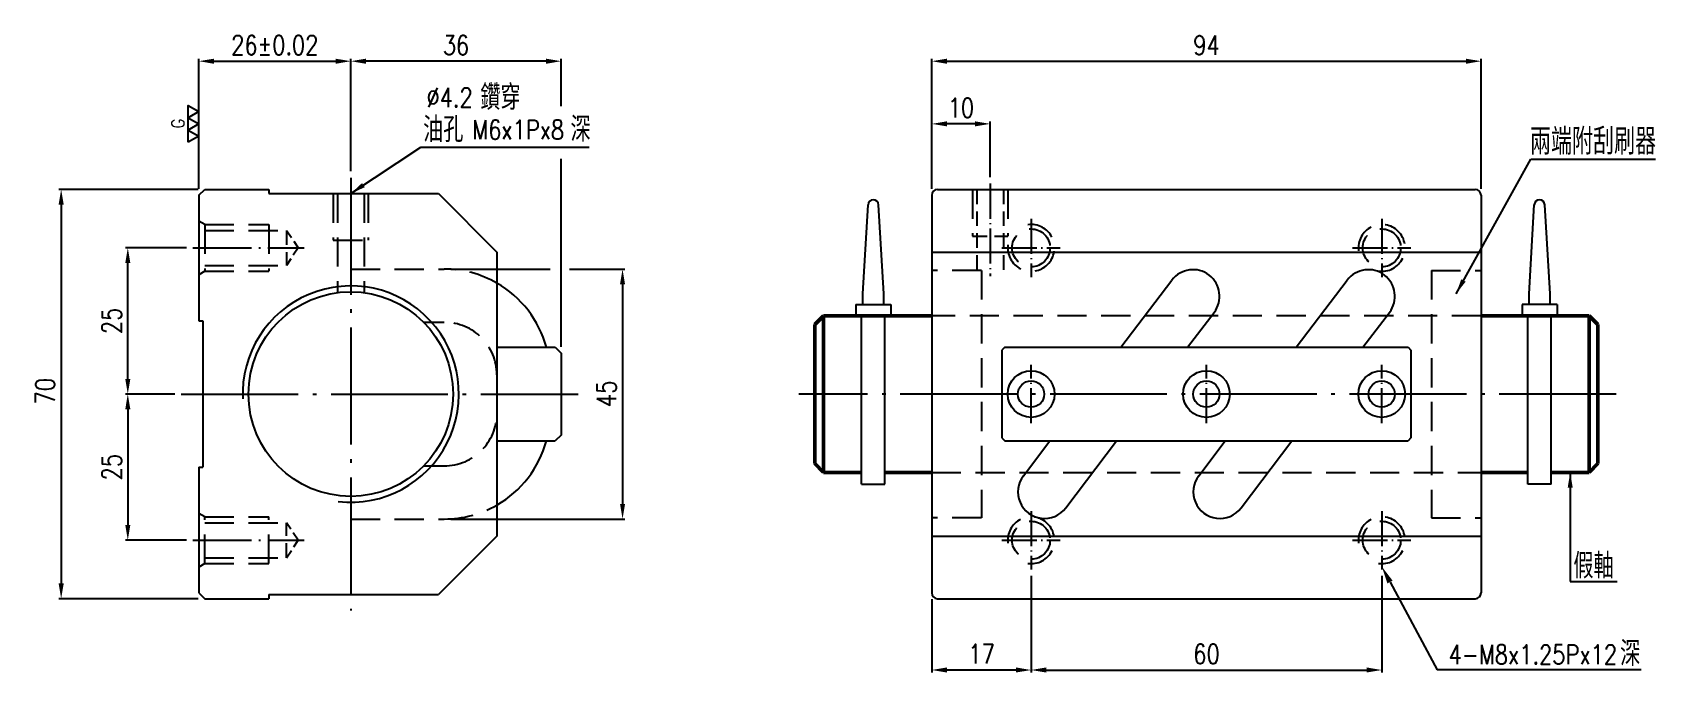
# Model space of a CAD drawing. Header units: millimetres. Extents: x 10423 to 10700, y -49 to 60.
import ezdxf
from ezdxf.enums import TextEntityAlignment as Align

# ---------------------------------------------------------------- set-up
doc = ezdxf.new("R2010")
doc.units = ezdxf.units.MM
doc.header["$LTSCALE"] = 10
doc.linetypes.add('C', pattern=[2.5625, 2, -0.25, 0.0625, -0.25])
doc.linetypes.add('H', pattern=[0.75, 0.5, -0.25])
doc.layers.get('0').update_dxf_attribs({"linetype": 'CONTINUOUS'})
doc.layers.get('DEFPOINTS').update_dxf_attribs({"linetype": 'CONTINUOUS'})
for name, color, linetype in [('04', 4, 'CONTINUOUS'), ('14', 4, 'CONTINUOUS'), ('C', 1, 'C'), ('DIM', 6, 'CONTINUOUS'), ('H', 5, 'H')]:
    doc.layers.add(name, color=color, linetype=linetype)
doc.layers.add('AM_0', color=7, linetype='CONTINUOUS', lineweight=50)
doc.layers.add('AM_5', color=3, linetype='CONTINUOUS', lineweight=25)
doc.styles.add('SIMPLEX', font='SIMPLEX.shx', dxfattribs={"width": 0.8, "bigfont": 'chineset.shx'})
doc.dimstyles.new('STANDARD$0', dxfattribs={"dimscale": 0, "dimtxt": 3.3, "dimasz": 2.6, "dimexe": 0.4, "dimexo": 1.1, "dimgap": 1.1, "dimtad": 1, "dimdec": 3, "dimrnd": 0.0005, "dimdsep": 46, "dimtxsty": 'SIMPLEX', "dimcen": 0, "dimclrd": 6, "dimclre": 6, "dimclrt": 3, "dimadec": 1, "dimazin": 2, "dimtp": -0.1, "dimtm": 0.2, "dimtfac": 1, "dimtdec": 3, "dimtmove": 2, "dimatfit": 3, "dimfxl": 0, "dimtvp": 0.790698, "dimarcsym": 0})
doc.dimstyles.new('STANDARD$7', dxfattribs={"dimscale": 0, "dimtxt": 3.3, "dimasz": 2.6, "dimexe": 0.4, "dimexo": 1.1, "dimgap": 1.1, "dimtad": 1, "dimdec": 3, "dimrnd": 0.0005, "dimdsep": 46, "dimtxsty": 'SIMPLEX', "dimcen": 0, "dimclrd": 6, "dimclre": 6, "dimclrt": 3, "dimadec": 1, "dimazin": 2, "dimtp": -0.1, "dimtm": 0.2, "dimtfac": 1, "dimtdec": 3, "dimtmove": 2, "dimatfit": 3, "dimfxl": 0, "dimtvp": 0.790698, "dimarcsym": 0})

# ---------------------------------------------------------------- blocks, each defined once
blk = doc.blocks.new('*D20')
at = {"layer": 'AM_5', "color": 6, "lineweight": -2}
for p, q in [((10451.06, 33.34), (10427.2, 33.34)), ((10427.6, 30.74), (10427.6, -34.06)), ((10451.06, -36.66), (10427.2, -36.66))]:
    blk.add_line(p, q, dxfattribs=at)
at = {"layer": 'AM_5', "color": 6}
for points in [[(10427.17, 30.74), (10428.04, 30.74), (10427.6, 33.34)], [(10427.17, -34.06), (10428.04, -34.06), (10427.6, -36.66)]]:
    blk.add_solid(points, dxfattribs=at)
at = {"layer": 'DEFPOINTS', "color": 0}
for p in [(10452.16, 33.34), (10427.6, -36.66), (10452.16, -36.66)]:
    blk.add_point(p, dxfattribs=at)
at = {"layer": 'AM_5', "color": 3, "insert": (10424.85, -1.18), "char_height": 3.3, "attachment_point": 5, "rotation": 90, "style": 'SIMPLEX'}
blk.add_mtext('70', dxfattribs=at)
blk = doc.blocks.new('*D21')
at = {"layer": 'AM_5', "color": 6, "lineweight": -2}
for p, q in [((10449.06, 23.34), (10438.6, 23.34)), ((10439, 0.94), (10439, 20.74)), ((10447.06, -1.66), (10438.6, -1.66))]:
    blk.add_line(p, q, dxfattribs=at)
at = {"layer": 'AM_5', "color": 6}
for points in [[(10438.57, 20.74), (10439.44, 20.74), (10439, 23.34)], [(10438.57, 0.94), (10439.44, 0.94), (10439, -1.66)]]:
    blk.add_solid(points, dxfattribs=at)
at = {"layer": 'DEFPOINTS', "color": 0}
for p in [(10439, 23.34), (10450.16, 23.34), (10448.16, -1.66)]:
    blk.add_point(p, dxfattribs=at)
at = {"layer": 'AM_5', "color": 3, "insert": (10436.25, 10.84), "char_height": 3.3, "attachment_point": 5, "rotation": 90, "style": 'SIMPLEX'}
blk.add_mtext('25', dxfattribs=at)
blk = doc.blocks.new('*D22')
at = {"layer": 'AM_5', "color": 6, "lineweight": -2}
for p, q in [((10447.06, -1.66), (10438.6, -1.66)), ((10439, -4.26), (10439, -24.06)), ((10449.06, -26.66), (10438.6, -26.66))]:
    blk.add_line(p, q, dxfattribs=at)
at = {"layer": 'AM_5', "color": 6}
for points in [[(10438.57, -4.26), (10439.44, -4.26), (10439, -1.66)], [(10438.57, -24.06), (10439.44, -24.06), (10439, -26.66)]]:
    blk.add_solid(points, dxfattribs=at)
at = {"layer": 'DEFPOINTS', "color": 0}
for p in [(10448.16, -1.66), (10439, -26.66), (10450.16, -26.66)]:
    blk.add_point(p, dxfattribs=at)
at = {"layer": 'AM_5', "color": 3, "insert": (10436.25, -14.16), "char_height": 3.3, "attachment_point": 5, "rotation": 90, "style": 'SIMPLEX'}
blk.add_mtext('25', dxfattribs=at)
blk = doc.blocks.new('*D23')
at = {"layer": 'AM_5', "color": 6, "lineweight": -2}
for p, q in [((10451.16, 33.44), (10451.16, 55.67)), ((10477.16, 36.44), (10477.16, 55.67)), ((10453.76, 55.27), (10474.56, 55.27))]:
    blk.add_line(p, q, dxfattribs=at)
at = {"layer": 'AM_5', "color": 6}
for points in [[(10453.76, 55.7), (10453.76, 54.83), (10451.16, 55.27)], [(10474.56, 55.7), (10474.56, 54.83), (10477.16, 55.27)]]:
    blk.add_solid(points, dxfattribs=at)
at = {"layer": 'DEFPOINTS', "color": 0}
for p in [(10477.16, 55.27), (10477.16, 35.34), (10451.16, 32.34)]:
    blk.add_point(p, dxfattribs=at)
at = {"layer": 'AM_5', "color": 3, "insert": (10464.16, 58.02), "char_height": 3.3, "attachment_point": 5, "style": 'SIMPLEX'}
blk.add_mtext('26%%p0.02', dxfattribs=at)
blk = doc.blocks.new('*D24')
at = {"layer": 'AM_5', "color": 6, "lineweight": -2}
for p, q in [((10477.16, 36.44), (10477.16, 55.67)), ((10513.16, 47.6), (10513.16, 55.67)), ((10510.56, 55.27), (10479.76, 55.27)), ((10513.16, 6.44), (10513.16, 38.57))]:
    blk.add_line(p, q, dxfattribs=at)
at = {"layer": 'AM_5', "color": 6}
for points in [[(10479.76, 55.7), (10479.76, 54.83), (10477.16, 55.27)], [(10510.56, 55.7), (10510.56, 54.83), (10513.16, 55.27)]]:
    blk.add_solid(points, dxfattribs=at)
at = {"layer": 'DEFPOINTS', "color": 0}
for p in [(10477.16, 55.27), (10477.16, 35.34), (10513.16, 5.34)]:
    blk.add_point(p, dxfattribs=at)
at = {"layer": 'AM_5', "color": 3, "insert": (10495.16, 58.02), "char_height": 3.3, "attachment_point": 5, "style": 'SIMPLEX'}
blk.add_mtext('36', dxfattribs=at)
blk = doc.blocks.new('*D25')
at = {"layer": 'AM_5', "color": 6, "lineweight": -2}
for p, q in [((10494.26, 19.71), (10511.25, 19.71)), ((10514.61, 19.71), (10524.06, 19.71)), ((10523.66, 17.11), (10523.66, -20.44)), ((10494.26, -23.04), (10524.06, -23.04))]:
    blk.add_line(p, q, dxfattribs=at)
at = {"layer": 'AM_5', "color": 6}
for points in [[(10523.23, 17.11), (10524.09, 17.11), (10523.66, 19.71)], [(10523.23, -20.44), (10524.09, -20.44), (10523.66, -23.04)]]:
    blk.add_solid(points, dxfattribs=at)
at = {"layer": 'DEFPOINTS', "color": 0}
for p in [(10493.16, 19.71), (10493.16, -23.04), (10523.66, -23.04)]:
    blk.add_point(p, dxfattribs=at)
at = {"layer": 'AM_5', "color": 3, "insert": (10520.91, -1.62), "char_height": 3.3, "attachment_point": 5, "rotation": 90, "style": 'SIMPLEX'}
blk.add_mtext('45', dxfattribs=at)
blk = doc.blocks.new('*D26')
at = {"layer": 'AM_5', "color": 6, "lineweight": -2}
for p, q in [((10576.57, 33.44), (10576.57, 55.67)), ((10670.57, 33.44), (10670.57, 55.67)), ((10579.17, 55.27), (10667.97, 55.27))]:
    blk.add_line(p, q, dxfattribs=at)
at = {"layer": 'AM_5', "color": 6}
for points in [[(10579.17, 55.7), (10579.17, 54.83), (10576.57, 55.27)], [(10667.97, 55.7), (10667.97, 54.83), (10670.57, 55.27)]]:
    blk.add_solid(points, dxfattribs=at)
at = {"layer": 'DEFPOINTS', "color": 0}
for p in [(10670.57, 55.27), (10576.57, 32.34), (10670.57, 32.34)]:
    blk.add_point(p, dxfattribs=at)
at = {"layer": 'AM_5', "color": 3, "insert": (10623.57, 58.02), "char_height": 3.3, "attachment_point": 5, "style": 'SIMPLEX'}
blk.add_mtext('94', dxfattribs=at)
blk = doc.blocks.new('*D27')
at = {"layer": 'AM_5', "color": 6, "lineweight": -2}
for p, q in [((10576.57, 33.44), (10576.57, 44.95)), ((10583.97, 44.55), (10579.17, 44.55)), ((10586.57, 35.44), (10586.57, 44.95))]:
    blk.add_line(p, q, dxfattribs=at)
at = {"layer": 'AM_5', "color": 6}
for points in [[(10579.17, 44.99), (10579.17, 44.12), (10576.57, 44.55)], [(10583.97, 44.99), (10583.97, 44.12), (10586.57, 44.55)]]:
    blk.add_solid(points, dxfattribs=at)
at = {"layer": 'DEFPOINTS', "color": 0}
for p in [(10576.57, 44.55), (10586.57, 34.34), (10576.57, 32.34)]:
    blk.add_point(p, dxfattribs=at)
at = {"layer": 'AM_5', "color": 3, "insert": (10581.57, 47.3), "char_height": 3.3, "attachment_point": 5, "style": 'SIMPLEX'}
blk.add_mtext('10', dxfattribs=at)
blk = doc.blocks.new('*D28')
at = {"layer": 'AM_5', "color": 6, "lineweight": -2}
for p, q in [((10593.57, -33.26), (10593.57, -49.26)), ((10653.57, -32.76), (10653.57, -49.26)), ((10596.17, -48.86), (10650.97, -48.86))]:
    blk.add_line(p, q, dxfattribs=at)
at = {"layer": 'AM_5', "color": 6}
for points in [[(10596.17, -48.42), (10596.17, -49.29), (10593.57, -48.86)], [(10650.97, -48.42), (10650.97, -49.29), (10653.57, -48.86)]]:
    blk.add_solid(points, dxfattribs=at)
at = {"layer": 'DEFPOINTS', "color": 0}
for p in [(10593.57, -32.16), (10653.57, -31.66), (10653.57, -48.86)]:
    blk.add_point(p, dxfattribs=at)
at = {"layer": 'AM_5', "color": 3, "insert": (10623.57, -46.11), "char_height": 3.3, "attachment_point": 5, "style": 'SIMPLEX'}
blk.add_mtext('60', dxfattribs=at)
blk = doc.blocks.new('*D29')
at = {"layer": 'AM_5', "color": 6, "lineweight": -2}
for p, q in [((10593.57, -32.76), (10593.57, -49.26)), ((10576.57, -36.76), (10576.57, -49.26)), ((10590.97, -48.86), (10579.17, -48.86))]:
    blk.add_line(p, q, dxfattribs=at)
at = {"layer": 'AM_5', "color": 6}
for points in [[(10579.17, -48.42), (10579.17, -49.29), (10576.57, -48.86)], [(10590.97, -48.42), (10590.97, -49.29), (10593.57, -48.86)]]:
    blk.add_solid(points, dxfattribs=at)
at = {"layer": 'DEFPOINTS', "color": 0}
for p in [(10593.57, -31.66), (10576.57, -35.66), (10576.57, -48.86)]:
    blk.add_point(p, dxfattribs=at)
at = {"layer": 'AM_5', "color": 3, "insert": (10585.07, -46.11), "char_height": 3.3, "attachment_point": 5, "style": 'SIMPLEX'}
blk.add_mtext('17', dxfattribs=at)
blk = doc.blocks.new('GOLD0')
at = {"color": 3}
for points in [[(-7.51, 4.33), (-2.5, 4.33), (-5, 0)], [(-2.5, 4.33), (2.5, 4.33), (0, 0)], [(2.5, 4.33), (7.51, 4.33), (5, 0)]]:
    blk.add_lwpolyline(points, close=True, dxfattribs=at)
at = {"color": 3, "style": 'SIMPLEX', "width": 0.8}
blk.add_text('G', height=5.22, dxfattribs=at).set_placement((-1.77, 8.52), align=Align.MIDDLE_LEFT)
blk = doc.blocks.new('g')
at = {"layer": '14', "lineweight": 0, "xscale": 0.7000000000000455, "yscale": 0.7000000000000455, "zscale": 0.7000000000000455}
blk.add_blockref('GOLD0', (0, 0), dxfattribs=at)

msp = doc.modelspace()

# ---------------------------------------------------------------- linework, layer by layer
at = {"color": 6}
for p, q in [((10489.1171, 40.5737), (10517.9653, 40.5737)), ((10679.0863, 38.505), (10700.4179, 38.505)), ((10654.9837, -33.8087), (10663.032, -48.8552))]:
    msp.add_line(p, q, dxfattribs=at)
for p, q in [((10451.1577, 32.3366), (10452.1577, 33.3366)), ((10452.1577, 33.3366), (10463.1577, 33.3366)), ((10463.1577, 33.3366), (10463.1577, 32.6366)), ((10577.5687, 33.3366), (10669.5687, 33.3366)), ((10451.1577, 32.3366), (10451.1577, 10.8366)), ((10463.1577, 32.6366), (10492.1577, 32.6366)), ((10492.1577, 32.6366), (10502.1577, 22.6366)), ((10564.7699, 15.46), (10565.6684, 30.7288)), ((10568.3599, 15.46), (10567.4614, 30.7288)), ((10576.5687, 32.3366), (10576.5687, -35.6634)), ((10670.5687, 32.3366), (10670.5687, -35.6634)), ((10678.7775, 15.46), (10679.676, 30.7288)), ((10682.3675, 15.46), (10681.4689, 30.7288)), ((10502.1577, 22.6366), (10502.1577, -25.9634)), ((10576.5687, 22.6366), (10670.5687, 22.6366)), ((10608.9303, 6.3366), (10617.645, 17.8132)), ((10638.9303, 6.3366), (10647.645, 17.8132)), ((10564.7699, 13.665), (10564.7699, 15.46)), ((10568.3599, 13.665), (10568.3599, 15.46)), ((10678.7775, 13.665), (10678.7775, 15.46)), ((10682.3675, 13.665), (10682.3675, 15.46)), ((10563.5732, 13.665), (10569.5566, 13.665)), ((10563.5732, 13.665), (10563.5732, 11.7448)), ((10563.5732, 11.7448), (10569.5566, 11.7448)), ((10564.3211, 13.665), (10568.8086, 13.665)), ((10564.5704, -17.0496), (10564.5704, 11.7448)), ((10568.5593, -17.0496), (10568.5593, 11.7448)), ((10569.5566, 13.665), (10569.5566, 11.7448)), ((10620.3565, 6.3366), (10624.8924, 12.31)), ((10650.3565, 6.3366), (10654.8924, 12.31)), ((10683.5642, 13.665), (10677.5808, 13.665)), ((10677.5808, 13.665), (10677.5808, 11.7448)), ((10683.5642, 11.7448), (10677.5808, 11.7448)), ((10682.8162, 13.665), (10678.3287, 13.665)), ((10678.578, -17.0496), (10678.578, 11.7448)), ((10682.5669, -17.0496), (10682.5669, 11.7448)), ((10683.5642, 13.665), (10683.5642, 11.7448)), ((10451.1577, 10.8366), (10451.8577, 10.8366)), ((10451.8577, 10.8366), (10451.8577, -14.1634)), ((10502.1577, 6.3366), (10512.1577, 6.3366)), ((10512.1577, 6.3366), (10513.1577, 5.3366)), ((10589.0687, 6.3366), (10588.5687, 5.8366)), ((10588.5687, 5.8366), (10588.5687, -9.1634)), ((10589.0687, 6.3366), (10658.0687, 6.3366)), ((10658.0687, 6.3366), (10658.5687, 5.8366)), ((10658.5687, 5.8366), (10658.5687, -9.1634)), ((10513.1577, 5.3366), (10513.1577, -8.6634)), ((10502.1577, -9.6634), (10512.1577, -9.6634)), ((10513.1577, -8.6634), (10512.1577, -9.6634)), ((10588.5687, -9.1634), (10589.0687, -9.6634)), ((10589.0687, -9.6634), (10658.0687, -9.6634)), ((10592.245, -15.6368), (10596.7808, -9.6634)), ((10599.4924, -21.14), (10608.2071, -9.6634)), ((10622.245, -15.6368), (10626.7808, -9.6634)), ((10629.4924, -21.14), (10638.2071, -9.6634)), ((10658.5687, -9.1634), (10658.0687, -9.6634)), ((10451.1577, -14.1634), (10451.8577, -14.1634)), ((10451.1577, -14.1634), (10451.1577, -35.6634)), ((10564.5704, -17.0496), (10568.5593, -17.0496)), ((10682.5669, -17.0496), (10678.578, -17.0496)), ((10502.1577, -25.9634), (10492.1577, -35.9634)), ((10576.5687, -25.9634), (10670.5687, -25.9634)), ((10451.1577, -35.6634), (10452.1577, -36.6634)), ((10463.1577, -35.9634), (10492.1577, -35.9634)), ((10463.1577, -35.9634), (10463.1577, -36.6634)), ((10452.1577, -36.6634), (10463.1577, -36.6634)), ((10577.5687, -36.6634), (10669.5687, -36.6634))]:
    msp.add_line(p, q)
for centre, radius in [((10477.1577, -1.6634), 17.5), ((10593.5687, -1.6634), 4), ((10593.5687, -1.6634), 2.25), ((10623.5687, -1.6634), 4), ((10623.5687, -1.6634), 2.25), ((10653.5687, -1.6634), 4), ((10653.5687, -1.6634), 2.25)]:
    msp.add_circle(centre, radius)
for centre, radius, start, end in [((10577.5687, 32.3366), 1, 90, 180), ((10669.5687, 32.3366), 1, 0, 90), ((10566.5649, 30.6857), 0.8975, 2.753997, 177.246003), ((10680.5725, 30.6857), 0.8975, 2.753997, 177.246003), ((10621.2687, 15.0616), 4.55, 322.78906, 142.78906), ((10651.2687, 15.0616), 4.55, 322.78906, 142.78906), ((10493.1577, 1.6116), 18.1, 15.132358, 60.182593), ((10493.1577, -4.9384), 18.1, 299.817407, 344.867642), ((10595.8687, -18.3884), 4.55, 142.78906, 322.78906), ((10625.8687, -18.3884), 4.55, 142.78906, 322.78906), ((10577.5687, -35.6634), 1, 180, 270), ((10669.5687, -35.6634), 1, 270, 0)]:
    msp.add_arc(centre, radius, start, end)
msp.add_solid([(10654.5428, -34.0446), (10655.4246, -33.5729), (10653.5687, -31.1634)], dxfattribs=at)
at = {"layer": '04'}
msp.add_arc((10477.1577, -1.6634), 18.5, 263.365522, 182.590883, dxfattribs=at)
at = {"layer": '14', "color": 6}
msp.add_line((10679.0863, 38.505), (10683.5863, 38.505), dxfattribs=at)
at = {"layer": 'AM_0'}
for p, q in [((10558.0687, 11.7448), (10556.5687, 10.2448)), ((10558.0687, 11.7448), (10576.5687, 11.7448)), ((10558.0687, 11.7448), (10558.0687, -15.0552)), ((10670.5687, 11.7448), (10689.0687, 11.7448)), ((10689.0687, 11.7448), (10689.0687, -15.0552)), ((10689.0687, 11.7448), (10690.5687, 10.2448)), ((10556.5687, 10.2448), (10556.5687, -13.5552)), ((10690.5687, 10.2448), (10690.5687, -13.5552)), ((10558.0687, -15.0552), (10556.5687, -13.5552)), ((10689.0687, -15.0552), (10690.5687, -13.5552)), ((10558.0687, -15.0552), (10564.5704, -15.0552)), ((10568.5593, -15.0552), (10576.5687, -15.0552)), ((10670.5687, -15.0552), (10678.578, -15.0552)), ((10682.5669, -15.0552), (10689.0687, -15.0552))]:
    msp.add_line(p, q, dxfattribs=at)
at = {"layer": 'C'}
for p, q in [((10477.1577, 35.3366), (10477.1577, -38.6634)), ((10448.1577, -1.6634), (10516.0697, -1.6634)), ((10693.6837, -1.6634), (10553.8304, -1.6634))]:
    msp.add_line(p, q, dxfattribs=at)
at = {"layer": 'C', "ltscale": 0.3}
for p, q in [((10586.5687, 34.3366), (10586.5687, 18.5215)), ((10593.5687, 28.3366), (10593.5687, 18.3366)), ((10653.5687, 28.3366), (10653.5687, 18.3366)), ((10588.5687, 23.3366), (10598.5687, 23.3366)), ((10648.5687, 23.3366), (10658.5687, 23.3366)), ((10593.5687, -6.6634), (10593.5687, 3.3366)), ((10623.5687, -6.6634), (10623.5687, 3.3366)), ((10653.5687, -6.6634), (10653.5687, 3.3366)), ((10593.5687, -21.6634), (10593.5687, -31.6634)), ((10653.5687, -21.6634), (10653.5687, -31.6634)), ((10588.5687, -26.6634), (10598.5687, -26.6634)), ((10648.5687, -26.6634), (10658.5687, -26.6634))]:
    msp.add_line(p, q, dxfattribs=at)
at = {"layer": 'C', "ltscale": 0.5}
for p, q in [((10450.1577, 23.3366), (10469.1577, 23.3366)), ((10450.1577, -26.6634), (10469.1577, -26.6634))]:
    msp.add_line(p, q, dxfattribs=at)
at = {"layer": 'DEFPOINTS', "color": 0, "linetype": 'ByBlock'}
for p in [(10450.1577, 23.3366), (10670.5687, -22.8134), (10450.1577, -26.6634), (10452.1577, -36.6634)]:
    msp.add_point(p, dxfattribs=at)
at = {"layer": 'DIM'}
msp.add_line((10697.9353, -48.8552), (10663.032, -48.8552), dxfattribs=at)
at = {"layer": 'H'}
for p, q in [((10583.5687, 33.3366), (10583.5687, 25.3366)), ((10589.5687, 33.3366), (10589.5687, 25.3366)), ((10474.1577, 32.6366), (10474.1577, 24.6366)), ((10474.8577, 32.6366), (10474.8577, 15.6848)), ((10479.4577, 32.6366), (10479.4577, 15.6848)), ((10480.1577, 32.6366), (10480.1577, 24.6366)), ((10452.1577, 27.3366), (10451.1577, 27.914)), ((10452.1577, 27.3366), (10463.1577, 27.3366)), ((10452.1577, 27.3366), (10452.1577, 19.3366)), ((10452.1577, 26.3366), (10466.1577, 26.3366)), ((10463.1577, 27.3366), (10463.1577, 19.3366)), ((10474.1577, 24.6366), (10480.1577, 24.6366)), ((10452.1577, 20.3366), (10466.1577, 20.3366)), ((10477.1577, 19.7116), (10493.1577, 19.7116)), ((10585.0687, 19.4866), (10576.5687, 19.4866)), ((10585.0687, 19.4866), (10585.0687, -22.8134)), ((10662.0687, 19.4866), (10662.0687, -22.8134)), ((10662.0687, 19.4866), (10670.5687, 19.4866)), ((10452.1577, 19.3366), (10451.1577, 18.7593)), ((10452.1577, 19.3366), (10463.1577, 19.3366)), ((10670.5687, 11.7448), (10576.5687, 11.7448)), ((10489.6306, 10.6116), (10493.1577, 10.6116)), ((10489.6306, -13.9384), (10493.1577, -13.9384)), ((10576.5687, -15.0552), (10670.5687, -15.0552)), ((10452.1577, -22.6634), (10451.1577, -22.086)), ((10452.1577, -22.6634), (10463.1577, -22.6634)), ((10452.1577, -30.6634), (10452.1577, -22.6634)), ((10452.1577, -23.6634), (10466.1577, -23.6634)), ((10463.1577, -30.6634), (10463.1577, -22.6634)), ((10477.1577, -23.0384), (10493.1577, -23.0384)), ((10585.0687, -22.8134), (10576.5687, -22.8134)), ((10662.0687, -22.8134), (10670.5687, -22.8134)), ((10452.1577, -29.6634), (10466.1577, -29.6634)), ((10452.1577, -30.6634), (10451.1577, -31.2407)), ((10452.1577, -30.6634), (10463.1577, -30.6634))]:
    msp.add_line(p, q, dxfattribs=at)
at = {"layer": 'H', "ltscale": 0.5}
for p, q in [((10584.2687, 33.3366), (10584.2687, 19.4866)), ((10588.8687, 33.3366), (10588.8687, 19.4866)), ((10466.1577, 26.3366), (10466.1577, 20.3366)), ((10583.5687, 25.3366), (10589.5687, 25.3366)), ((10466.1577, -29.6634), (10466.1577, -23.6634))]:
    msp.add_line(p, q, dxfattribs=at)
at = {"layer": 'H', "ltscale": 0.3}
for p, q in [((10466.1577, 26.3366), (10468.1577, 23.3366)), ((10468.1577, 23.3366), (10466.1577, 20.3366)), ((10468.1577, -26.6634), (10466.1577, -23.6634)), ((10466.1577, -29.6634), (10468.1577, -26.6634))]:
    msp.add_line(p, q, dxfattribs=at)
at = {"layer": 'H'}
for centre in [(10593.5687, 23.3366), (10653.5687, 23.3366), (10593.5687, -26.6634), (10653.5687, -26.6634)]:
    msp.add_circle(centre, 3.25, dxfattribs=at)
for centre, radius, start, end in [((10593.5687, 23.3366), 4, 172.510934, 97.730658), ((10653.5687, 23.3366), 4, 262.269342, 187.489066), ((10493.1577, 1.6116), 18.1, 60.182593, 90), ((10493.1577, 1.6116), 9, 0, 90), ((10493.1577, -4.9384), 9, 270, 0), ((10493.1577, -4.9384), 18.1, 270, 299.817407), ((10593.5687, -26.6634), 4, 262.269342, 187.489066), ((10653.5687, -26.6634), 4, 262.269342, 187.489066)]:
    msp.add_arc(centre, radius, start, end, dxfattribs=at)

# ---------------------------------------------------------------- block references
at = {"lineweight": 0, "xscale": 0.6000000000000227, "yscale": 0.6000000000000227, "zscale": 0.6000000000000227, "rotation": 90}
msp.add_blockref('g', (10451.1577, 44.5523), dxfattribs=at)

# ---------------------------------------------------------------- texts
at = {"color": 3, "style": 'SIMPLEX', "width": 0.8}
for s, p in [('油孔', (10489.5341, 41.4267)), ('深', (10514.7572, 41.4868)), ('深', (10694.3604, -48.1937))]:
    msp.add_text(s, height=4.3, dxfattribs=at).set_placement(p)
msp.add_text('假軸', height=4.3, dxfattribs=at).set_placement((10689.8027, -30.8189), align=Align.MIDDLE)
at = {"color": 3, "style": 'SIMPLEX'}
for s, insert, char_height, attachment_point in [('%%c4.2', (10498.0296, 49.0626), 3.3, 6), ('鑽穿 ', (10499.3343, 46.9291), 4.3, 7), ('M6x1Px8', (10513.6694, 43.5621), 3.3, 6), ('\\A1;兩端附刮刷器', (10678.9239, 39.2814), 4.5, 7), ('4-M8x1.25Px12', (10693.837, -46.2091), 3.3, 6)]:
    msp.add_mtext(s, dxfattribs=dict(at, insert=insert, char_height=char_height, attachment_point=attachment_point))

# ---------------------------------------------------------------- dimensions: what is measured, and where the dimension line sits
at = {"layer": 'AM_5'}
dim = msp.add_linear_dim(base=(10477.1577, 55.2679), p1=(10451.1577, 32.3366), p2=(10477.1577, 35.3366), text='<>%%p0.02', dimstyle='STANDARD$0', override={"dimscale": 1, "dimrnd": 0, "dimadec": 3, "dimtmove": 0, "dimarcsym": 1}, dxfattribs=at)
dim.commit()
dim.dimension.update_dxf_attribs({"geometry": '*D23', "text_midpoint": (10464.1577, 55.2679), "dimtype": 160})
for base, p1, p2, picture, middle in [((10477.1577, 55.2679), (10513.1577, 5.3366), (10477.1577, 35.3366), '*D24', (10495.1577, 58.0179)), ((10670.5687, 55.2679), (10576.5687, 32.3366), (10670.5687, 32.3366), '*D26', (10623.5687, 58.0179)), ((10576.5687, 44.5523), (10586.5687, 34.3366), (10576.5687, 32.3366), '*D27', (10581.5687, 47.3023)), ((10576.5687, -48.8552), (10593.5687, -31.6634), (10576.5687, -35.6634), '*D29', (10585.0687, -46.1052)), ((10653.5687, -48.8552), (10593.5687, -32.1634), (10653.5687, -31.6634), '*D28', (10623.5687, -46.1052))]:
    dim = msp.add_linear_dim(base=base, p1=p1, p2=p2, dimstyle='STANDARD$0', override={"dimscale": 1, "dimrnd": 0, "dimadec": 3, "dimtmove": 0, "dimarcsym": 1}, dxfattribs=at)
    dim.commit()
    dim.dimension.update_dxf_attribs({"geometry": picture, "text_midpoint": middle})
dim = msp.add_linear_dim(base=(10427.6049, -36.6634), p1=(10452.1577, 33.3366), p2=(10452.1577, -36.6634), angle=90, dimstyle='STANDARD$0', override={"dimscale": 1, "dimrnd": 0, "dimadec": 3, "dimtmove": 0, "dimarcsym": 1}, dxfattribs=at)
dim.commit()
dim.dimension.update_dxf_attribs({"geometry": '*D20', "text_midpoint": (10427.6049, -1.1752), "dimtype": 160})
for base, p2, picture, middle in [((10439.0046, 23.3366), (10450.1577, 23.3366), '*D21', (10436.2546, 10.8366)), ((10439.0046, -26.6634), (10450.1577, -26.6634), '*D22', (10436.2546, -14.1634))]:
    dim = msp.add_linear_dim(base=base, p1=(10448.1577, -1.6634), p2=p2, angle=90, dimstyle='STANDARD$0', override={"dimscale": 1, "dimrnd": 0, "dimadec": 3, "dimtmove": 0, "dimarcsym": 1}, dxfattribs=at)
    dim.commit()
    dim.dimension.update_dxf_attribs({"geometry": picture, "text_midpoint": middle})
dim = msp.add_linear_dim(base=(10523.6603, -23.0384), p1=(10493.1577, 19.7116), p2=(10493.1577, -23.0384), angle=90, text='45', dimstyle='STANDARD$0', override={"dimscale": 1, "dimrnd": 0, "dimadec": 3, "dimtmove": 0, "dimarcsym": 1}, dxfattribs=at)
dim.commit()
dim.dimension.update_dxf_attribs({"geometry": '*D25', "text_midpoint": (10523.6603, -1.6194), "dimtype": 160})

# ---------------------------------------------------------------- leaders
for points, override in [([(10477.1577, 32.6366), (10489.1171, 40.5737)], {"dimscale": 1, "dimgap": 1, "dimtad": 0}), ([(10666.2867, 15.4951), (10679.0863, 38.505)], {"dimscale": 1, "dimgap": 1.1, "dimtad": 0, "dimrnd": 0, "dimadec": 3, "dimtmove": 0, "dimarcsym": 1}), ([(10685.8178, -15.0552), (10685.8178, -33.7025), (10693.8639, -33.7025)], {"dimscale": 1, "dimgap": 1.1, "dimtad": 0, "dimrnd": 0, "dimadec": 3, "dimtmove": 0, "dimarcsym": 1})]:
    msp.add_leader(points, dimstyle='STANDARD$7', override=override)

doc.saveas('drawing.dxf')
